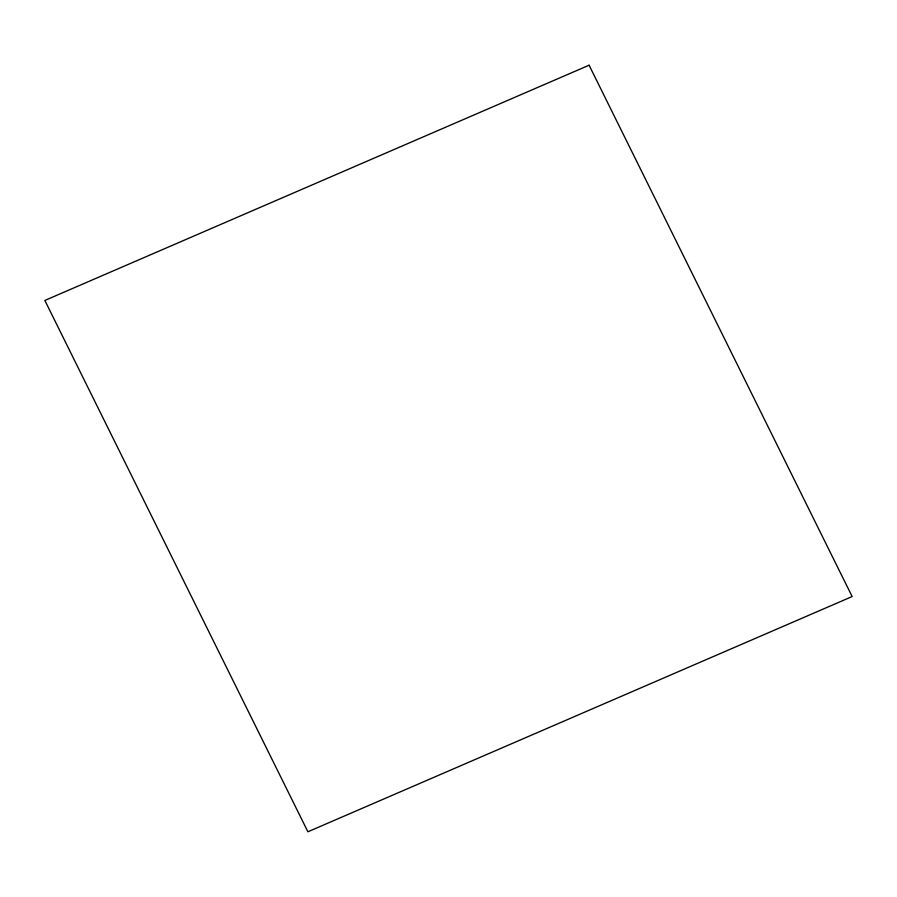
<?xml version="1.0" encoding="UTF-8"?>
<svg xmlns="http://www.w3.org/2000/svg" width="897" height="897" viewBox="0 0 897 897"><rect width="100%" height="100%" fill="white"/><g stroke="black" fill="none" stroke-linecap="round" stroke-linejoin="round"><path stroke-width="1.35" d="M589.094 65.212L44.85 300.45L307.906 831.788L852.15 596.55L589.094 65.212"/></g></svg>
